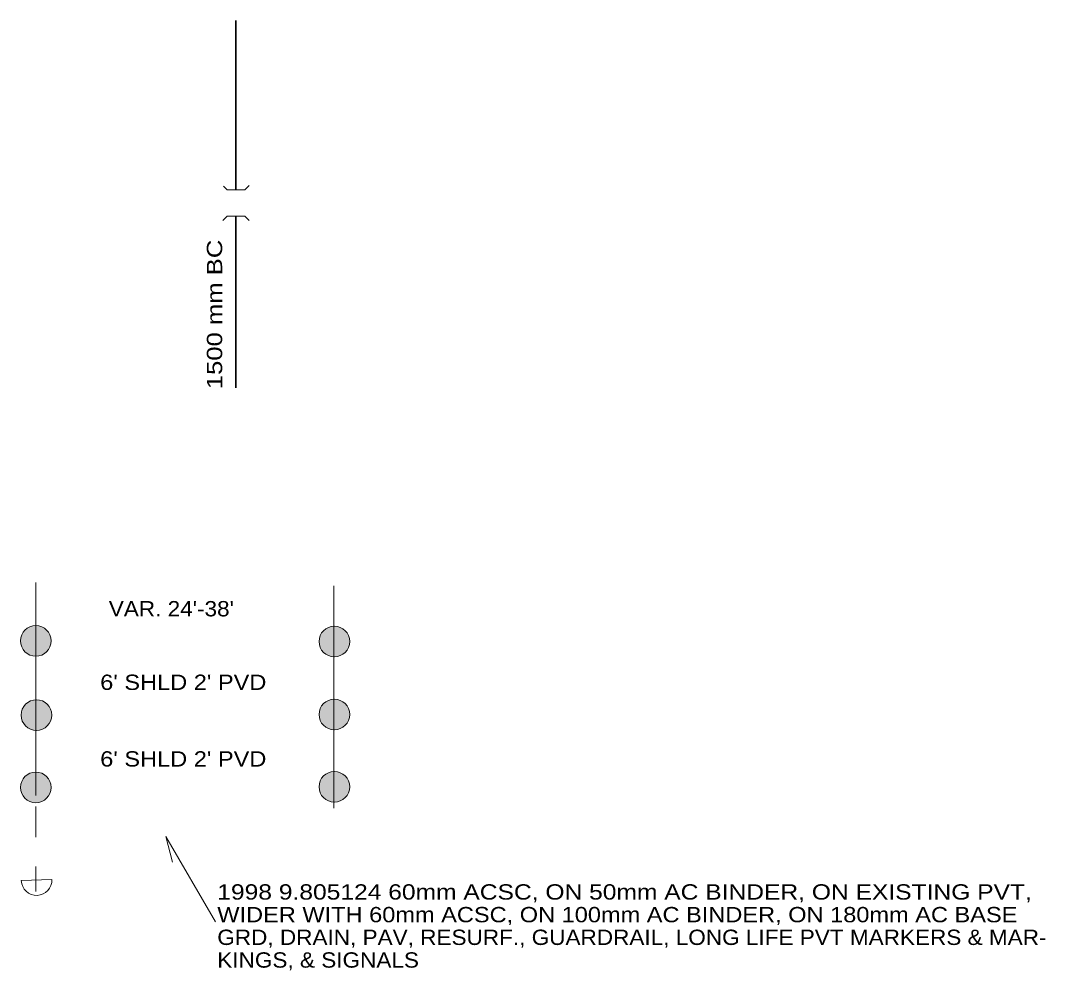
# Model space of a CAD drawing. Extents: x 4.74 to 6.41, y -3.78 to -2.23.
import ezdxf
from ezdxf.enums import TextEntityAlignment as Align

# ---------------------------------------------------------------- set-up
doc = ezdxf.new("R2010")
doc.units = 0
doc.header["$LTSCALE"] = 0.01
doc.layers.add('1', color=7, linetype='Continuous', lineweight=13)

msp = doc.modelspace()

# ---------------------------------------------------------------- hatches: boundary and pattern name
at = {"layer": '1'}
for points in [[(4.786, -3.24, 1), (4.736, -3.24, 1)], [(5.273, -3.241, 1), (5.223, -3.241, 1)], [(4.787, -3.361, 1), (4.737, -3.361, 1)], [(5.273, -3.36, 1), (5.223, -3.36, 1)], [(4.786, -3.479, 1), (4.736, -3.479, 1)], [(5.273, -3.478, 1), (5.223, -3.478, 1)]]:
    msp.add_hatch(color=256, dxfattribs=at).paths.add_polyline_path(points)

# ---------------------------------------------------------------- linework, layer by layer
at = {"layer": '1', "lineweight": 35}
for p, q in [((5.087, -2.504), (5.087, -2.228)), ((5.087, -2.827), (5.087, -2.547))]:
    msp.add_line(p, q, dxfattribs=at)
at = {"layer": '1'}
for p, q in [((5.067, -2.498), (5.073, -2.504)), ((5.073, -2.504), (5.102, -2.504)), ((5.102, -2.504), (5.109, -2.497)), ((5.066, -2.554), (5.073, -2.547)), ((5.073, -2.547), (5.102, -2.547)), ((5.109, -2.554), (5.102, -2.547)), ((4.761, -3.492), (4.761, -3.145)), ((5.247, -3.513), (5.247, -3.15)), ((4.761, -3.56), (4.761, -3.51)), ((4.761, -3.649), (4.761, -3.608)), ((4.737, -3.631), (4.787, -3.629))]:
    msp.add_line(p, q, dxfattribs=at)
msp.add_lwpolyline([(5.054, -3.698), (4.973, -3.559), (4.984, -3.601)], dxfattribs=at)
for centre in [(4.761, -3.24), (5.248, -3.241), (4.762, -3.361), (5.248, -3.36), (4.761, -3.479), (5.248, -3.478)]:
    msp.add_circle(centre, 0.025, dxfattribs=at)
msp.add_arc((4.7622, -3.6301), 0.025, 182.2906, 2.2906, dxfattribs=at)

# ---------------------------------------------------------------- texts
at = {"layer": '1', "width": 1.25}
msp.add_text('1500 mm BC', height=0.025, rotation=90, dxfattribs=at).set_placement((5.065, -2.7075), align=Align.CENTER)
at = {"layer": '1'}
for s, width, p in [("VAR. 24'-38'", 1.1, (4.88, -3.2)), ("6' SHLD 2' PVD", 1.15, (4.866, -3.32)), ("6' SHLD 2' PVD", 1.15, (4.866, -3.445)), ('1998 9.805124 60mm ACSC, ON 50mm AC BINDER, ON EXISTING PVT,', 1.2, (5.057, -3.662)), ('WIDER WITH 60mm ACSC, ON 100mm AC BINDER, ON 180mm AC BASE', 1.15, (5.057, -3.699)), ('GRD, DRAIN, PAV, RESURF., GUARDRAIL, LONG LIFE PVT MARKERS & MAR-', 1.1, (5.057, -3.736)), ('KINGS, & SIGNALS', 1.1, (5.057, -3.773))]:
    msp.add_text(s, height=0.025, dxfattribs=dict(at, width=width)).set_placement(p)

doc.saveas('drawing.dxf')
